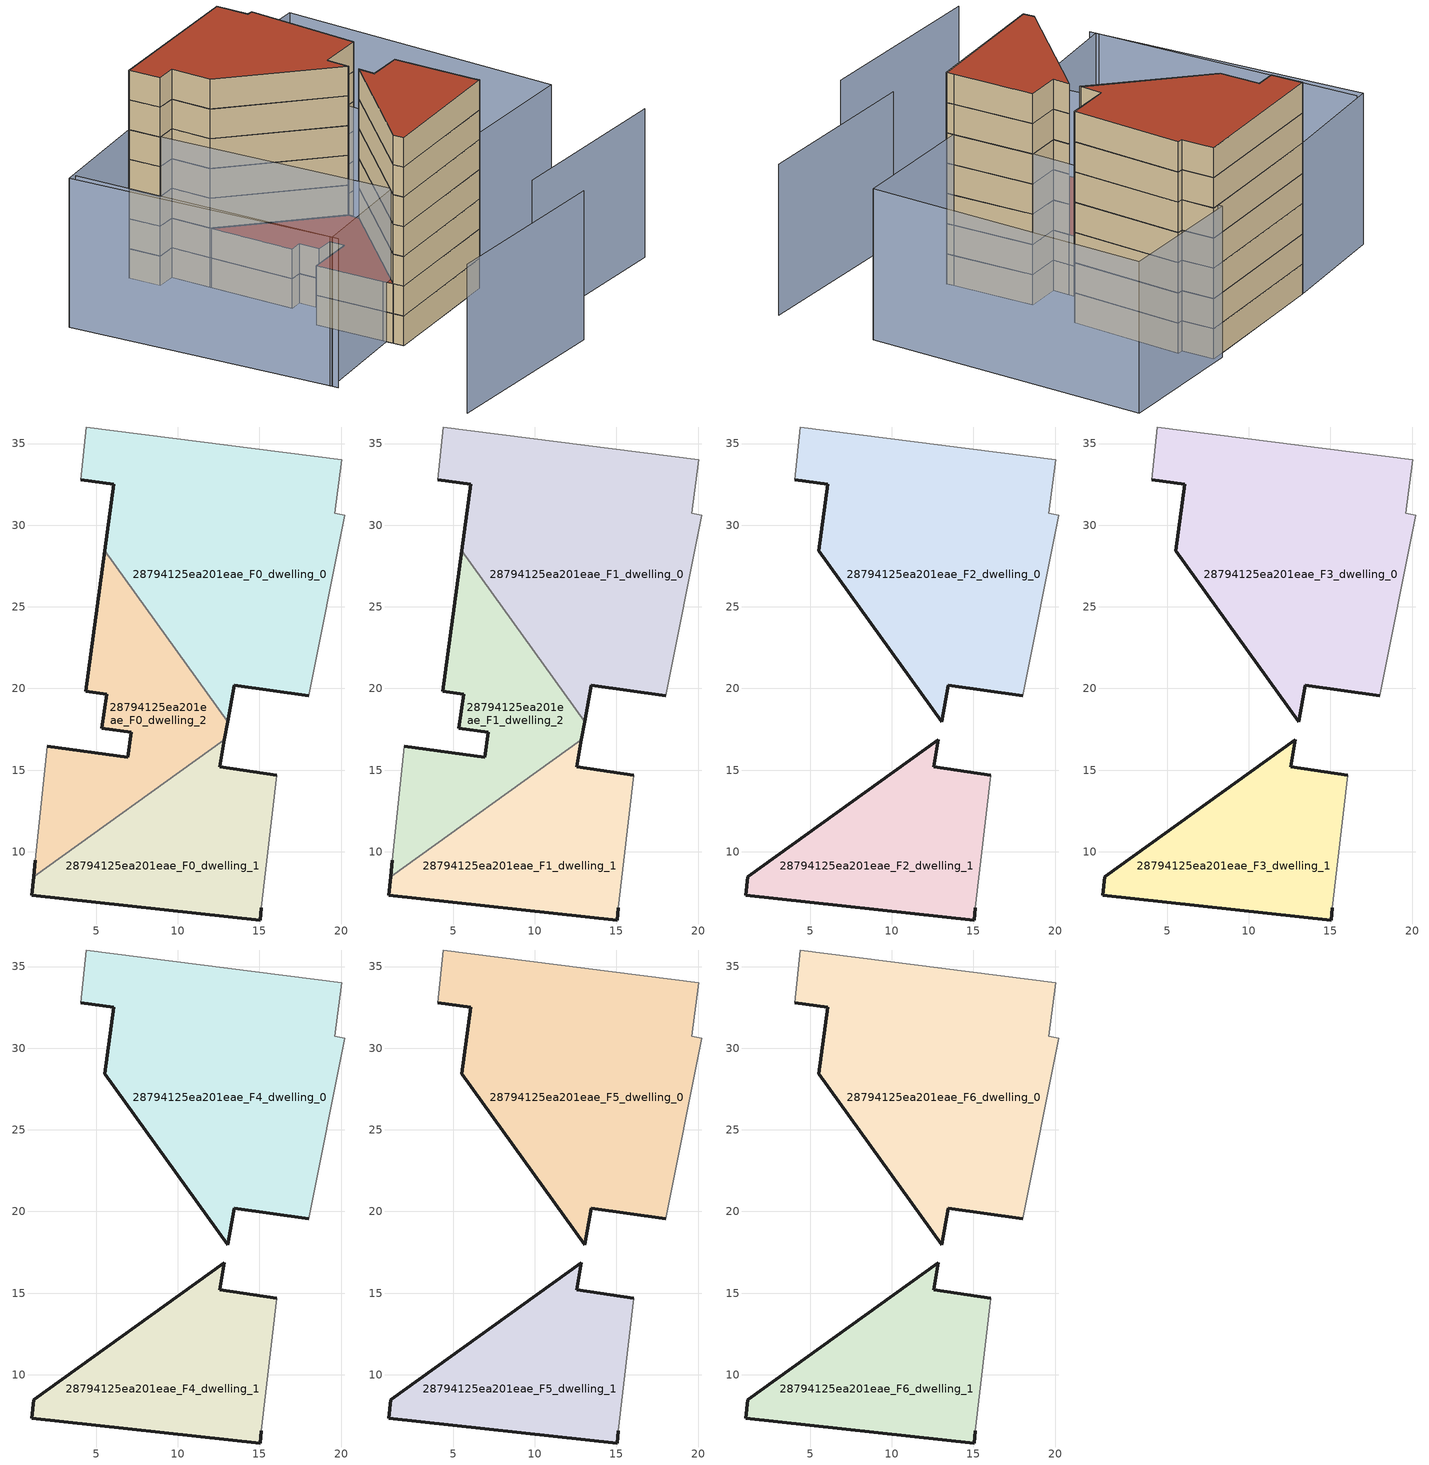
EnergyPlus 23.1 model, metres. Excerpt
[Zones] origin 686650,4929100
28794125ea201eae_F0_dwelling_0
 floor ground (EU_floor_Construction): 18.01,19.56 20.23,30.62 19.62,30.74 20.06,33.99 4.41,36.01 4.05,32.77 6.06,32.49 5.52,28.44 13.05,17.95 13.45,20.21 z0
 wall outside (EU_wall_Construction): 5.52,28.44 6.06,32.49 4.05,32.77 / 18.01,19.56 13.45,20.21 13.05,17.95 z0:3
 wall adiabatic (EU_wall_Construction): 4.05,32.77 4.41,36.01 20.06,33.99 19.62,30.74 20.23,30.62 18.01,19.56 z0:3
 wall to 28794125ea201eae_F0_dwelling_2 (EU_wall_Construction): 13.05,17.95 5.52,28.44 z0:3
28794125ea201eae_F0_dwelling_1
 floor ground (EU_floor_Construction): 15.04,5.82 15.11,6.58 16.06,14.68 12.56,15.19 12.85,16.86 1.17,8.47 1.06,7.34 z0
 wall outside (EU_wall_Construction): 12.85,16.86 12.56,15.19 16.06,14.68 / 15.11,6.58 15.04,5.82 1.06,7.34 1.17,8.47 z0:3
 wall adiabatic (EU_wall_Construction): 16.06,14.68 15.11,6.58 z0:3
 wall to 28794125ea201eae_F0_dwelling_2 (EU_wall_Construction): 1.17,8.47 12.85,16.86 z0:3
28794125ea201eae_F0_dwelling_2
 floor ground (EU_floor_Construction): 12.85,16.86 13.05,17.95 5.52,28.44 4.35,19.82 5.64,19.65 5.34,17.55 7.15,17.31 6.94,15.78 1.99,16.45 1.27,9.47 1.17,8.47 z0
 wall outside (EU_wall_Construction): 13.05,17.95 12.85,16.86 / 1.17,8.47 1.27,9.47 / 1.99,16.45 6.94,15.78 7.15,17.31 5.34,17.55 5.64,19.65 4.35,19.82 5.52,28.44 z0:3
 wall adiabatic (EU_wall_Construction): 1.27,9.47 1.99,16.45 z0:3
28794125ea201eae_F1_dwelling_0
 floor to 28794125ea201eae_F0_dwelling_0 (EU_floor_Construction): 18,19.56 20.23,30.62 19.62,30.74 20.05,33.99 4.4,36.01 4.04,32.77 6.06,32.49 5.52,28.44 13.05,17.95 13.45,20.21 z3
 wall outside (EU_wall_Construction): 5.52,28.44 6.06,32.49 4.05,32.77 / 18.01,19.56 13.45,20.21 13.05,17.95 z3:6
 wall adiabatic (EU_wall_Construction): 4.05,32.77 4.41,36.01 20.06,33.99 19.62,30.74 20.23,30.62 18.01,19.56 z3:6
 wall to 28794125ea201eae_F1_dwelling_2 (EU_wall_Construction): 13.05,17.95 5.52,28.44 z3:6
28794125ea201eae_F1_dwelling_1
 floor to 28794125ea201eae_F0_dwelling_1 (EU_floor_Construction): 15.03,5.82 15.11,6.58 16.05,14.68 12.55,15.19 12.85,16.86 1.17,8.47 1.05,7.34 z3
 wall outside (EU_wall_Construction): 12.85,16.86 12.56,15.19 16.06,14.68 / 15.11,6.58 15.04,5.82 1.06,7.34 1.17,8.47 z3:6
 wall adiabatic (EU_wall_Construction): 16.06,14.68 15.11,6.58 z3:6
 wall to 28794125ea201eae_F1_dwelling_2 (EU_wall_Construction): 1.17,8.47 12.85,16.86 z3:6
28794125ea201eae_F1_dwelling_2
 floor to 28794125ea201eae_F0_dwelling_2 (EU_floor_Construction): 12.85,16.86 13.05,17.95 5.52,28.44 4.35,19.82 5.63,19.65 5.34,17.55 7.15,17.31 6.94,15.78 1.99,16.45 1.26,9.47 1.17,8.47 z3
 wall outside (EU_wall_Construction): 13.05,17.95 12.85,16.86 / 1.17,8.47 1.27,9.47 / 1.99,16.45 6.94,15.78 7.15,17.31 5.34,17.55 5.64,19.65 4.35,19.82 5.52,28.44 z3:6
 wall adiabatic (EU_wall_Construction): 1.27,9.47 1.99,16.45 z3:6
 roof outside (EU_roof_Construction): 5.52,28.44 13.05,17.95 12.85,16.86 1.17,8.47 1.27,9.47 1.99,16.45 6.94,15.78 7.15,17.31 5.34,17.55 5.64,19.65 4.35,19.82 z6
28794125ea201eae_F2_dwelling_0
 floor to 28794125ea201eae_F1_dwelling_0 (EU_floor_Construction): 18,19.56 20.23,30.62 19.62,30.74 20.05,33.99 4.4,36.01 4.04,32.77 6.06,32.49 5.52,28.44 13.05,17.95 13.45,20.21 z6
 wall outside (EU_wall_Construction): 18.01,19.56 13.45,20.21 13.05,17.95 5.52,28.44 6.06,32.49 4.05,32.77 z6:9
 wall adiabatic (EU_wall_Construction): 4.05,32.77 4.41,36.01 20.06,33.99 19.62,30.74 20.23,30.62 18.01,19.56 z6:9
28794125ea201eae_F2_dwelling_1
 floor to 28794125ea201eae_F1_dwelling_1 (EU_floor_Construction): 15.03,5.82 15.11,6.58 16.05,14.68 12.55,15.19 12.85,16.86 1.17,8.47 1.05,7.34 z6
 wall outside (EU_wall_Construction): 15.11,6.58 15.04,5.82 1.06,7.34 1.17,8.47 12.85,16.86 12.56,15.19 16.06,14.68 z6:9
 wall adiabatic (EU_wall_Construction): 16.06,14.68 15.11,6.58 z6:9
28794125ea201eae_F3_dwelling_0
 floor to 28794125ea201eae_F2_dwelling_0 (EU_floor_Construction): 18,19.56 20.23,30.62 19.62,30.74 20.05,33.99 4.4,36.01 4.04,32.77 6.06,32.49 5.52,28.44 13.05,17.95 13.45,20.21 z9
 wall outside (EU_wall_Construction): 18.01,19.56 13.45,20.21 13.05,17.95 5.52,28.44 6.06,32.49 4.05,32.77 z9:12
 wall adiabatic (EU_wall_Construction): 4.05,32.77 4.41,36.01 20.06,33.99 19.62,30.74 20.23,30.62 18.01,19.56 z9:12
28794125ea201eae_F3_dwelling_1
 floor to 28794125ea201eae_F2_dwelling_1 (EU_floor_Construction): 15.03,5.82 15.11,6.58 16.05,14.68 12.55,15.19 12.85,16.86 1.17,8.47 1.05,7.34 z9
 wall outside (EU_wall_Construction): 15.11,6.58 15.04,5.82 1.06,7.34 1.17,8.47 12.85,16.86 12.56,15.19 16.06,14.68 z9:12
 wall adiabatic (EU_wall_Construction): 16.06,14.68 15.11,6.58 z9:12
28794125ea201eae_F4_dwelling_0
 floor to 28794125ea201eae_F3_dwelling_0 (EU_floor_Construction): 18,19.56 20.23,30.62 19.62,30.74 20.05,33.99 4.4,36.01 4.04,32.77 6.06,32.49 5.52,28.44 13.05,17.95 13.45,20.21 z12
 wall outside (EU_wall_Construction): 18.01,19.56 13.45,20.21 13.05,17.95 5.52,28.44 6.06,32.49 4.05,32.77 z12:15
 wall adiabatic (EU_wall_Construction): 4.05,32.77 4.41,36.01 20.06,33.99 19.62,30.74 20.23,30.62 18.01,19.56 z12:15
28794125ea201eae_F4_dwelling_1
 floor to 28794125ea201eae_F3_dwelling_1 (EU_floor_Construction): 15.03,5.82 15.11,6.58 16.05,14.68 12.55,15.19 12.85,16.86 1.17,8.47 1.05,7.34 z12
 wall outside (EU_wall_Construction): 15.11,6.58 15.04,5.82 1.06,7.34 1.17,8.47 12.85,16.86 12.56,15.19 16.06,14.68 z12:15
 wall adiabatic (EU_wall_Construction): 16.06,14.68 15.11,6.58 z12:15
28794125ea201eae_F5_dwelling_0
 floor to 28794125ea201eae_F4_dwelling_0 (EU_floor_Construction): 18,19.56 20.23,30.62 19.62,30.74 20.05,33.99 4.4,36.01 4.04,32.77 6.06,32.49 5.52,28.44 13.05,17.95 13.45,20.21 z15
 wall outside (EU_wall_Construction): 18.01,19.56 13.45,20.21 13.05,17.95 5.52,28.44 6.06,32.49 4.05,32.77 z15:18
 wall adiabatic (EU_wall_Construction): 4.05,32.77 4.41,36.01 20.06,33.99 19.62,30.74 20.23,30.62 18.01,19.56 z15:18
28794125ea201eae_F5_dwelling_1
 floor to 28794125ea201eae_F4_dwelling_1 (EU_floor_Construction): 15.03,5.82 15.11,6.58 16.05,14.68 12.55,15.19 12.85,16.86 1.17,8.47 1.05,7.34 z15
 wall outside (EU_wall_Construction): 15.11,6.58 15.04,5.82 1.06,7.34 1.17,8.47 12.85,16.86 12.56,15.19 16.06,14.68 z15:18
 wall adiabatic (EU_wall_Construction): 16.06,14.68 15.11,6.58 z15:18
28794125ea201eae_F6_dwelling_0
 floor to 28794125ea201eae_F5_dwelling_0 (EU_floor_Construction): 18,19.56 20.23,30.62 19.62,30.74 20.05,33.99 4.4,36.01 4.04,32.77 6.06,32.49 5.52,28.44 13.05,17.95 13.45,20.21 z18
 wall outside (EU_wall_Construction): 18.01,19.56 13.45,20.21 13.05,17.95 5.52,28.44 6.06,32.49 4.05,32.77 z18:21
 wall adiabatic (EU_wall_Construction): 4.05,32.77 4.41,36.01 20.06,33.99 19.62,30.74 20.23,30.62 18.01,19.56 z18:21
 roof outside (EU_roof_Construction): 20.06,33.99 19.62,30.74 20.23,30.62 18.01,19.56 13.45,20.21 13.05,17.95 5.52,28.44 6.06,32.49 4.05,32.77 4.41,36.01 z21
28794125ea201eae_F6_dwelling_1
 floor to 28794125ea201eae_F5_dwelling_1 (EU_floor_Construction): 15.03,5.82 15.11,6.58 16.05,14.68 12.55,15.19 12.85,16.86 1.17,8.47 1.05,7.34 z18
 wall outside (EU_wall_Construction): 15.11,6.58 15.04,5.82 1.06,7.34 1.17,8.47 12.85,16.86 12.56,15.19 16.06,14.68 z18:21
 wall adiabatic (EU_wall_Construction): 16.06,14.68 15.11,6.58 z18:21
 roof outside (EU_roof_Construction): 16.06,14.68 15.11,6.58 15.04,5.82 1.06,7.34 1.17,8.47 12.85,16.86 12.56,15.19 z21
shading: -9.75,-3.54 8.7,-7.18 / -6.52,36.6 -9.42,9.37 / 8.99,-1.96 26.96,-5.42 / -9.35,9.98 -7.24,36.92 / -7.24,36.92 4.4,36.01 / 4.4,36.01 2.29,9.07 / 2.29,9.07 -9.35,9.98 / 32.99,32.3 28.3,4.37 / 28.3,4.37 14.71,6.65 / 14.71,6.65 19.4,34.58 / 19.4,34.58 32.99,32.3 z0:15
[Building]
EU S2 Campaign: North Axis=0; Terrain=City; Solar Distribution=FullExterior
[Site:Location]
Bologna: Latitude=44.5; Longitude=11.25; Time Zone=1; Elevation=37
[SizingPeriod:WeatherFileDays]
AnnualSizingPeriod: Begin Month=1; Begin Day of Month=1; End Month=12; End Day of Month=31; Day of Week for Start Day=Monday; Use Weather File Daylight Saving Period=No; Use Weather File Rain and Snow Indicators=No
[MATERIAL]
EU_InternalMass_Material: Roughness=MediumRough; Thickness=0.1; Conductivity=1; Density=1800; Specific Heat=900; Thermal Absorptance=0.9; Solar Absorptance=0.7; Visible Absorptance=0.7
[MATERIAL:NOMASS] Roughness=MediumRough; Thermal Absorptance=0.9; Solar Absorptance=0.7; Visible Absorptance=0.7
Name | Thermal Resistance
EU_wall_NoMass | 0.905828
EU_roof_NoMass | 0.37593
EU_floor_NoMass | 0.67114
[CONSTRUCTION]
EU_wall_Construction: EU_wall_NoMass
EU_roof_Construction: EU_roof_NoMass
EU_floor_Construction: EU_floor_NoMass
EU_InternalMass_Construction: EU_InternalMass_Material
[ZONE] Type=1; Multiplier=1; Ceiling Height=autocalculate; Floor Area=autocalculate; Part of Total Floor Area=Yes
Name | Volume
28794125ea201eae_F0_dwelling_0 | 560.394
28794125ea201eae_F1_dwelling_0; 28794125ea201eae_F2_dwelling_0; 28794125ea201eae_F3_dwelling_0; 28794125ea201eae_F4_dwelling_0; 28794125ea201eae_F5_dwelling_0; 28794125ea201eae_F6_dwelling_0 | 560.391
28794125ea201eae_F0_dwelling_1 | 281.554
28794125ea201eae_F1_dwelling_1; 28794125ea201eae_F2_dwelling_1; 28794125ea201eae_F3_dwelling_1; 28794125ea201eae_F4_dwelling_1; 28794125ea201eae_F5_dwelling_1; 28794125ea201eae_F6_dwelling_1 | 281.553
28794125ea201eae_F0_dwelling_2 | 280.638
28794125ea201eae_F1_dwelling_2 | 280.639
[INTERNALMASS] Construction=EU_InternalMass_Construction
Name | Zone or ZoneList | Surface Area
28794125ea201eae_F0_dwelling_0_EU_InternalMass | 28794125ea201eae_F0_dwelling_0 | 186.797
28794125ea201eae_F0_dwelling_1_EU_InternalMass | 28794125ea201eae_F0_dwelling_1 | 93.8504
28794125ea201eae_F0_dwelling_2_EU_InternalMass | 28794125ea201eae_F0_dwelling_2 | 93.5463
28794125ea201eae_F1_dwelling_0_EU_InternalMass | 28794125ea201eae_F1_dwelling_0 | 186.797
28794125ea201eae_F1_dwelling_1_EU_InternalMass | 28794125ea201eae_F1_dwelling_1 | 93.8504
28794125ea201eae_F1_dwelling_2_EU_InternalMass | 28794125ea201eae_F1_dwelling_2 | 93.5463
28794125ea201eae_F2_dwelling_0_EU_InternalMass | 28794125ea201eae_F2_dwelling_0 | 187.014
28794125ea201eae_F2_dwelling_1_EU_InternalMass | 28794125ea201eae_F2_dwelling_1 | 187.178
28794125ea201eae_F3_dwelling_0_EU_InternalMass | 28794125ea201eae_F3_dwelling_0 | 187.014
28794125ea201eae_F3_dwelling_1_EU_InternalMass | 28794125ea201eae_F3_dwelling_1 | 187.178
28794125ea201eae_F4_dwelling_0_EU_InternalMass | 28794125ea201eae_F4_dwelling_0 | 187.014
28794125ea201eae_F4_dwelling_1_EU_InternalMass | 28794125ea201eae_F4_dwelling_1 | 187.178
28794125ea201eae_F5_dwelling_0_EU_InternalMass | 28794125ea201eae_F5_dwelling_0 | 187.014
28794125ea201eae_F5_dwelling_1_EU_InternalMass | 28794125ea201eae_F5_dwelling_1 | 187.178
28794125ea201eae_F6_dwelling_0_EU_InternalMass | 28794125ea201eae_F6_dwelling_0 | 187.014
28794125ea201eae_F6_dwelling_1_EU_InternalMass | 28794125ea201eae_F6_dwelling_1 | 187.178
[OTHEREQUIPMENT] Fuel Type=Electricity; Design Level Calculation Method=Watts/Area; Power per Zone Floor Area=1; Fraction Latent=0; Fraction Radiant=0; Fraction Lost=0; Carbon Dioxide Generation Rate=0; EndUse Subcategory=EU_Step8_InternalGains
Name | Zone or ZoneList or Space or SpaceList | Schedule
EU_Step8_InternalGain_28794125ea201eae_F0_dwelling_0_f000 | 28794125ea201eae_F0_dwelling_0 | EU_Step8_GainSchedule_28794125ea201eae_F0_dwelling_0_f000
EU_Step8_InternalGain_28794125ea201eae_F0_dwelling_1_f000 | 28794125ea201eae_F0_dwelling_1 | EU_Step8_GainSchedule_28794125ea201eae_F0_dwelling_1_f000
EU_Step8_InternalGain_28794125ea201eae_F0_dwelling_2_f000 | 28794125ea201eae_F0_dwelling_2 | EU_Step8_GainSchedule_28794125ea201eae_F0_dwelling_2_f000
EU_Step8_InternalGain_28794125ea201eae_F1_dwelling_0_f000 | 28794125ea201eae_F1_dwelling_0 | EU_Step8_GainSchedule_28794125ea201eae_F1_dwelling_0_f000
EU_Step8_InternalGain_28794125ea201eae_F1_dwelling_1_f000 | 28794125ea201eae_F1_dwelling_1 | EU_Step8_GainSchedule_28794125ea201eae_F1_dwelling_1_f000
EU_Step8_InternalGain_28794125ea201eae_F1_dwelling_2_f000 | 28794125ea201eae_F1_dwelling_2 | EU_Step8_GainSchedule_28794125ea201eae_F1_dwelling_2_f000
EU_Step8_InternalGain_28794125ea201eae_F2_dwelling_0_f000 | 28794125ea201eae_F2_dwelling_0 | EU_Step8_GainSchedule_28794125ea201eae_F2_dwelling_0_f000
EU_Step8_InternalGain_28794125ea201eae_F2_dwelling_1_f000 | 28794125ea201eae_F2_dwelling_1 | EU_Step8_GainSchedule_28794125ea201eae_F2_dwelling_1_f000
EU_Step8_InternalGain_28794125ea201eae_F3_dwelling_0_f000 | 28794125ea201eae_F3_dwelling_0 | EU_Step8_GainSchedule_28794125ea201eae_F3_dwelling_0_f000
EU_Step8_InternalGain_28794125ea201eae_F3_dwelling_1_f000 | 28794125ea201eae_F3_dwelling_1 | EU_Step8_GainSchedule_28794125ea201eae_F3_dwelling_1_f000
EU_Step8_InternalGain_28794125ea201eae_F4_dwelling_0_f000 | 28794125ea201eae_F4_dwelling_0 | EU_Step8_GainSchedule_28794125ea201eae_F4_dwelling_0_f000
EU_Step8_InternalGain_28794125ea201eae_F4_dwelling_1_f000 | 28794125ea201eae_F4_dwelling_1 | EU_Step8_GainSchedule_28794125ea201eae_F4_dwelling_1_f000
EU_Step8_InternalGain_28794125ea201eae_F5_dwelling_0_f000 | 28794125ea201eae_F5_dwelling_0 | EU_Step8_GainSchedule_28794125ea201eae_F5_dwelling_0_f000
EU_Step8_InternalGain_28794125ea201eae_F5_dwelling_1_f000 | 28794125ea201eae_F5_dwelling_1 | EU_Step8_GainSchedule_28794125ea201eae_F5_dwelling_1_f000
EU_Step8_InternalGain_28794125ea201eae_F6_dwelling_0_f000 | 28794125ea201eae_F6_dwelling_0 | EU_Step8_GainSchedule_28794125ea201eae_F6_dwelling_0_f000
EU_Step8_InternalGain_28794125ea201eae_F6_dwelling_1_f000 | 28794125ea201eae_F6_dwelling_1 | EU_Step8_GainSchedule_28794125ea201eae_F6_dwelling_1_f000
[ZONEVENTILATION:DESIGNFLOWRATE] Schedule=EU_AlwaysOn; Design Flow Rate Calculation Method=AirChanges/Hour; Air Changes per Hour=0.73129; Ventilation Type=Natural; Fan Pressure Rise=0; Fan Total Efficiency=1; Constant Term Coefficient=1; Temperature Term Coefficient=0; Velocity Term Coefficient=0; Velocity Squared Term Coefficient=0; Minimum Indoor Temperature=-100; Maximum Indoor Temperature=100; Delta Temperature=-100; Minimum Outdoor Temperature=-100; Maximum Outdoor Temperature=100; Maximum Wind Speed=40
Name | Zone or ZoneList or Space or SpaceList
EU_ConstantAir_28794125ea201eae_F0_dwelling_0 | 28794125ea201eae_F0_dwelling_0
EU_ConstantAir_28794125ea201eae_F0_dwelling_1 | 28794125ea201eae_F0_dwelling_1
EU_ConstantAir_28794125ea201eae_F0_dwelling_2 | 28794125ea201eae_F0_dwelling_2
EU_ConstantAir_28794125ea201eae_F1_dwelling_0 | 28794125ea201eae_F1_dwelling_0
EU_ConstantAir_28794125ea201eae_F1_dwelling_1 | 28794125ea201eae_F1_dwelling_1
EU_ConstantAir_28794125ea201eae_F1_dwelling_2 | 28794125ea201eae_F1_dwelling_2
EU_ConstantAir_28794125ea201eae_F2_dwelling_0 | 28794125ea201eae_F2_dwelling_0
EU_ConstantAir_28794125ea201eae_F2_dwelling_1 | 28794125ea201eae_F2_dwelling_1
EU_ConstantAir_28794125ea201eae_F3_dwelling_0 | 28794125ea201eae_F3_dwelling_0
EU_ConstantAir_28794125ea201eae_F3_dwelling_1 | 28794125ea201eae_F3_dwelling_1
EU_ConstantAir_28794125ea201eae_F4_dwelling_0 | 28794125ea201eae_F4_dwelling_0
EU_ConstantAir_28794125ea201eae_F4_dwelling_1 | 28794125ea201eae_F4_dwelling_1
EU_ConstantAir_28794125ea201eae_F5_dwelling_0 | 28794125ea201eae_F5_dwelling_0
EU_ConstantAir_28794125ea201eae_F5_dwelling_1 | 28794125ea201eae_F5_dwelling_1
EU_ConstantAir_28794125ea201eae_F6_dwelling_0 | 28794125ea201eae_F6_dwelling_0
EU_ConstantAir_28794125ea201eae_F6_dwelling_1 | 28794125ea201eae_F6_dwelling_1
[HVACTEMPLATE:THERMOSTAT] Constant Heating Setpoint=20; Constant Cooling Setpoint=50
EU_HeatOnly_28794125ea201eae_F0_dwelling_0; EU_HeatOnly_28794125ea201eae_F0_dwelling_1; EU_HeatOnly_28794125ea201eae_F0_dwelling_2; EU_HeatOnly_28794125ea201eae_F1_dwelling_0; EU_HeatOnly_28794125ea201eae_F1_dwelling_1; EU_HeatOnly_28794125ea201eae_F1_dwelling_2; EU_HeatOnly_28794125ea201eae_F2_dwelling_0; EU_HeatOnly_28794125ea201eae_F2_dwelling_1; EU_HeatOnly_28794125ea201eae_F3_dwelling_0; EU_HeatOnly_28794125ea201eae_F3_dwelling_1; EU_HeatOnly_28794125ea201eae_F4_dwelling_0; EU_HeatOnly_28794125ea201eae_F4_dwelling_1; EU_HeatOnly_28794125ea201eae_F5_dwelling_0; EU_HeatOnly_28794125ea201eae_F5_dwelling_1; EU_HeatOnly_28794125ea201eae_F6_dwelling_0; EU_HeatOnly_28794125ea201eae_F6_dwelling_1
[HVACTEMPLATE:ZONE:IDEALLOADSAIRSYSTEM] System Availability Schedule=EU_AlwaysOn; Maximum Heating Supply Air Temperature=50; Minimum Cooling Supply Air Temperature=13; Maximum Heating Supply Air Humidity Ratio=0.0156; Minimum Cooling Supply Air Humidity Ratio=0.0077; Heating Limit=NoLimit; Cooling Limit=NoLimit; Heating Availability Schedule=EU_AlwaysOn; Cooling Availability Schedule=EU_CoolingOff; Dehumidification Control Type=ConstantSensibleHeatRatio; Cooling Sensible Heat Ratio=0.7; Dehumidification Setpoint=60; Humidification Control Type=None; Humidification Setpoint=30; Outdoor Air Method=None; Outdoor Air Flow Rate per Person=0.00944; Outdoor Air Flow Rate per Zone Floor Area=0; Outdoor Air Flow Rate per Zone=0; Demand Controlled Ventilation Type=None; Outdoor Air Economizer Type=NoEconomizer; Heat Recovery Type=None; Sensible Heat Recovery Effectiveness=0.7; Latent Heat Recovery Effectiveness=0.65
Name | Template Thermostat
28794125ea201eae_F0_dwelling_0 | EU_HeatOnly_28794125ea201eae_F0_dwelling_0
28794125ea201eae_F0_dwelling_1 | EU_HeatOnly_28794125ea201eae_F0_dwelling_1
28794125ea201eae_F0_dwelling_2 | EU_HeatOnly_28794125ea201eae_F0_dwelling_2
28794125ea201eae_F1_dwelling_0 | EU_HeatOnly_28794125ea201eae_F1_dwelling_0
28794125ea201eae_F1_dwelling_1 | EU_HeatOnly_28794125ea201eae_F1_dwelling_1
28794125ea201eae_F1_dwelling_2 | EU_HeatOnly_28794125ea201eae_F1_dwelling_2
28794125ea201eae_F2_dwelling_0 | EU_HeatOnly_28794125ea201eae_F2_dwelling_0
28794125ea201eae_F2_dwelling_1 | EU_HeatOnly_28794125ea201eae_F2_dwelling_1
28794125ea201eae_F3_dwelling_0 | EU_HeatOnly_28794125ea201eae_F3_dwelling_0
28794125ea201eae_F3_dwelling_1 | EU_HeatOnly_28794125ea201eae_F3_dwelling_1
28794125ea201eae_F4_dwelling_0 | EU_HeatOnly_28794125ea201eae_F4_dwelling_0
28794125ea201eae_F4_dwelling_1 | EU_HeatOnly_28794125ea201eae_F4_dwelling_1
28794125ea201eae_F5_dwelling_0 | EU_HeatOnly_28794125ea201eae_F5_dwelling_0
28794125ea201eae_F5_dwelling_1 | EU_HeatOnly_28794125ea201eae_F5_dwelling_1
28794125ea201eae_F6_dwelling_0 | EU_HeatOnly_28794125ea201eae_F6_dwelling_0
28794125ea201eae_F6_dwelling_1 | EU_HeatOnly_28794125ea201eae_F6_dwelling_1
[SIZING:ZONE] Zone Cooling Design Supply Air Temperature Input Method=SupplyAirTemperature; Zone Cooling Design Supply Air Temperature=13; Zone Heating Design Supply Air Temperature Input Method=SupplyAirTemperature; Zone Heating Design Supply Air Temperature=50; Zone Cooling Design Supply Air Humidity Ratio=0.008; Zone Heating Design Supply Air Humidity Ratio=0.008; Cooling Design Air Flow Method=DesignDay; Cooling Design Air Flow Rate=0; Cooling Minimum Air Flow per Zone Floor Area=0.000762; Cooling Minimum Air Flow=0; Cooling Minimum Air Flow Fraction=0.2; Heating Design Air Flow Method=DesignDay; Heating Design Air Flow Rate=0; Heating Maximum Air Flow per Zone Floor Area=0.002032; Heating Maximum Air Flow=0.141576; Heating Maximum Air Flow Fraction=0.3; Account for Dedicated Outdoor Air System=No; Dedicated Outdoor Air System Control Strategy=NeutralSupplyAir; Dedicated Outdoor Air Low Setpoint Temperature for Design=autosize; Dedicated Outdoor Air High Setpoint Temperature for Design=autosize; Zone Load Sizing Method=Sensible Load Only No Latent Load; Zone Latent Cooling Design Supply Air Humidity Ratio Input Method=HumidityRatioDifference; Zone Cooling Design Supply Air Humidity Ratio Difference=0.005; Zone Latent Heating Design Supply Air Humidity Ratio Input Method=HumidityRatioDifference; Zone Humidification Design Supply Air Humidity Ratio Difference=0.005
28794125ea201eae_F0_dwelling_0; 28794125ea201eae_F0_dwelling_1; 28794125ea201eae_F0_dwelling_2; 28794125ea201eae_F1_dwelling_0; 28794125ea201eae_F1_dwelling_1; 28794125ea201eae_F1_dwelling_2; 28794125ea201eae_F2_dwelling_0; 28794125ea201eae_F2_dwelling_1; 28794125ea201eae_F3_dwelling_0; 28794125ea201eae_F3_dwelling_1; 28794125ea201eae_F4_dwelling_0; 28794125ea201eae_F4_dwelling_1; 28794125ea201eae_F5_dwelling_0; 28794125ea201eae_F5_dwelling_1; 28794125ea201eae_F6_dwelling_0; 28794125ea201eae_F6_dwelling_1
[SCHEDULE:CONSTANT]
Name | Hourly Value
EU_AlwaysOn | 1
EU_CoolingOff | 0
[SCHEDULE:FILE] Column Number=1; Rows to Skip at Top=0; Number of Hours of Data=8760; Column Separator=Comma; Interpolate to Timestep=No; Minutes per Item=60; Adjust Schedule for Daylight Savings=Yes
Name | File
EU_Step8_GainSchedule_28794125ea201eae_F0_dwelling_0_f000 | ../../schedules/28794125ea201eae/28794125ea201eae_F0_dwelling_0_f000_gain.csv
EU_Step8_GainSchedule_28794125ea201eae_F0_dwelling_1_f000 | ../../schedules/28794125ea201eae/28794125ea201eae_F0_dwelling_1_f000_gain.csv
EU_Step8_GainSchedule_28794125ea201eae_F0_dwelling_2_f000 | ../../schedules/28794125ea201eae/28794125ea201eae_F0_dwelling_2_f000_gain.csv
EU_Step8_GainSchedule_28794125ea201eae_F1_dwelling_0_f000 | ../../schedules/28794125ea201eae/28794125ea201eae_F1_dwelling_0_f000_gain.csv
EU_Step8_GainSchedule_28794125ea201eae_F1_dwelling_1_f000 | ../../schedules/28794125ea201eae/28794125ea201eae_F1_dwelling_1_f000_gain.csv
EU_Step8_GainSchedule_28794125ea201eae_F1_dwelling_2_f000 | ../../schedules/28794125ea201eae/28794125ea201eae_F1_dwelling_2_f000_gain.csv
EU_Step8_GainSchedule_28794125ea201eae_F2_dwelling_0_f000 | ../../schedules/28794125ea201eae/28794125ea201eae_F2_dwelling_0_f000_gain.csv
EU_Step8_GainSchedule_28794125ea201eae_F2_dwelling_1_f000 | ../../schedules/28794125ea201eae/28794125ea201eae_F2_dwelling_1_f000_gain.csv
EU_Step8_GainSchedule_28794125ea201eae_F3_dwelling_0_f000 | ../../schedules/28794125ea201eae/28794125ea201eae_F3_dwelling_0_f000_gain.csv
EU_Step8_GainSchedule_28794125ea201eae_F3_dwelling_1_f000 | ../../schedules/28794125ea201eae/28794125ea201eae_F3_dwelling_1_f000_gain.csv
EU_Step8_GainSchedule_28794125ea201eae_F4_dwelling_0_f000 | ../../schedules/28794125ea201eae/28794125ea201eae_F4_dwelling_0_f000_gain.csv
EU_Step8_GainSchedule_28794125ea201eae_F4_dwelling_1_f000 | ../../schedules/28794125ea201eae/28794125ea201eae_F4_dwelling_1_f000_gain.csv
EU_Step8_GainSchedule_28794125ea201eae_F5_dwelling_0_f000 | ../../schedules/28794125ea201eae/28794125ea201eae_F5_dwelling_0_f000_gain.csv
EU_Step8_GainSchedule_28794125ea201eae_F5_dwelling_1_f000 | ../../schedules/28794125ea201eae/28794125ea201eae_F5_dwelling_1_f000_gain.csv
EU_Step8_GainSchedule_28794125ea201eae_F6_dwelling_0_f000 | ../../schedules/28794125ea201eae/28794125ea201eae_F6_dwelling_0_f000_gain.csv
EU_Step8_GainSchedule_28794125ea201eae_F6_dwelling_1_f000 | ../../schedules/28794125ea201eae/28794125ea201eae_F6_dwelling_1_f000_gain.csv
